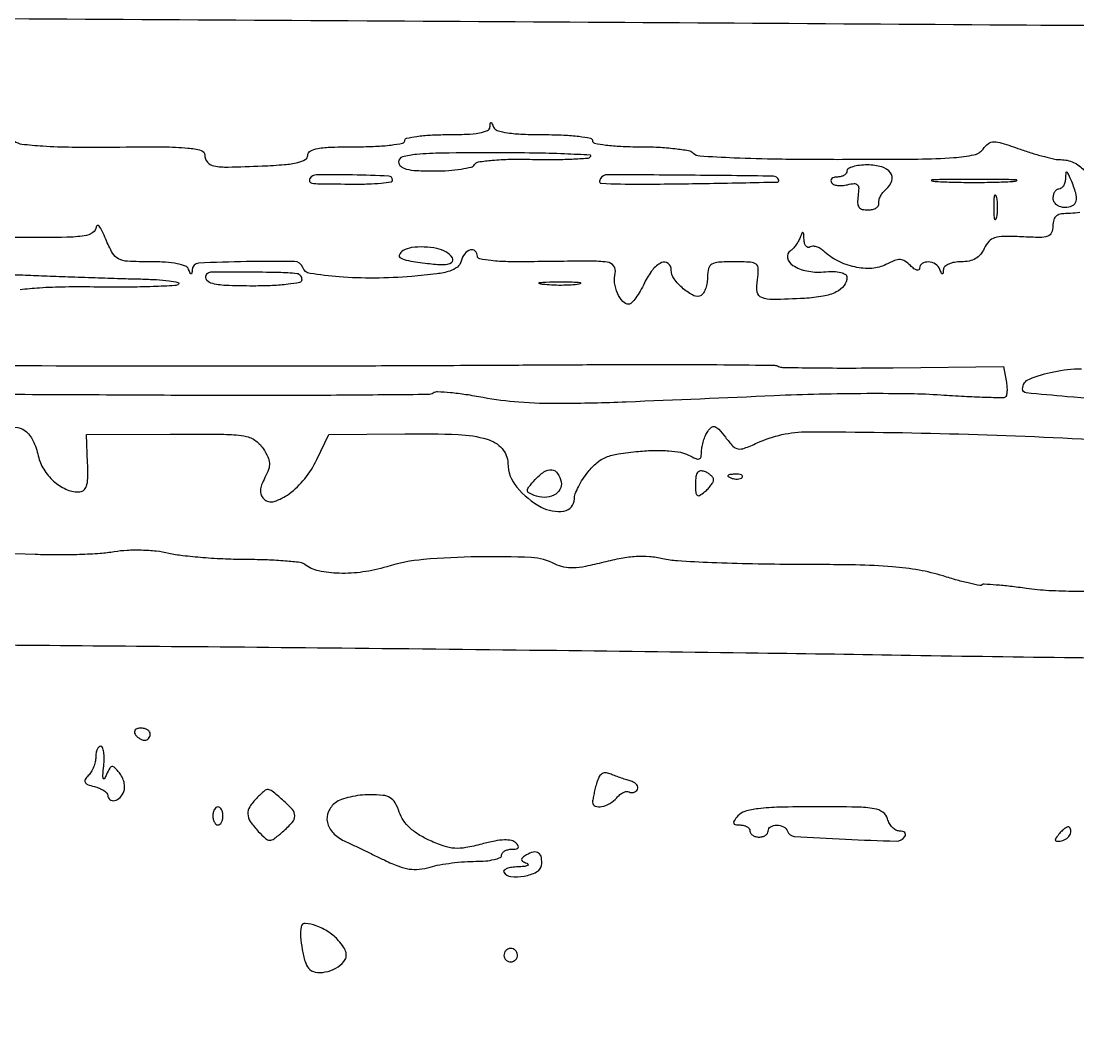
# Model space of a CAD drawing. Extents: x 0 to 5034, y 0 to 2560.
# Drawn here: x 2960.7 to 3135.1, y 191.2 to 359.7 of the extents above; entities that cross this region are included whole.
import ezdxf

# ---------------------------------------------------------------- set-up
doc = ezdxf.new("R2010")
doc.units = 0

msp = doc.modelspace()

# ---------------------------------------------------------------- linework, layer by layer
for points in [[(3281.43984, 268.629123, -0.000024), (3213.057955, 269.247686, -0.136967)], [(3202, 358.476746, 0.000434), (3126.647394, 359.060435, 0.00021), (3030.168402, 359.683627, 0.000062), (2931.066388, 360.269997, 0.004911)], [(2936.30805, 302.867883, 0.000026), (2973.397486, 302.843509, 0.000105), (3007.199695, 302.83015, 0.00095), (3022, 302.855539, 0.000318), (3025.517623, 302.870495, 0.000029), (3034.315462, 302.914007, 0.000037), (3044.808083, 302.967287, 0.000029), (3056.201573, 303.026658, -0.001448), (3067.261943, 303.052899, -0.002317), (3076.706597, 303.004177, -0.000443), (3085.027827, 302.915318, -0.123686), (3085.701573, 302.737756, 0.122494), (3086.357176, 302.563328, 0.001054), (3091.599982, 302.489128, 0.003614), (3097.64166, 302.460033, 0.002313), (3104.660068, 302.509425), (3122.820136, 302.72123), (3123.275959, 300.336748, -0.025682), (3123.405584, 299.400173, -0.036341), (3123.416965, 298.558807, -0.03982), (3123.325788, 297.905761, -0.221973), (3123.115891, 297.632604, -0.126579), (3122.62775, 297.519888, -0.001984), (3119.743418, 297.603146, -0.005122), (3116.377061, 297.748225, -0.003353), (3112.5, 297.981209, 0.012999), (3107.467849, 298.18629, 0.004671), (3100.296875, 298.224967, 0.00463), (3092.433115, 298.121086, 0.005474), (3085, 297.872606, -0.00099), (3060.565578, 296.83639, -0.008573), (3049.672582, 296.583023, -0.019426), (3042.842664, 296.806703, -0.029183), (3036.932687, 297.578967, 0.010122), (3034.100442, 298.059431, 0.014145), (3031.550567, 298.365624, 0.010455), (3029.440637, 298.514225, 0.151897), (3028.724618, 298.329805, -0.13696), (3027.855236, 298.078541, -0.000327), (3014.616595, 297.966445, -0.002077), (2999.667326, 297.911743, -0.001287), (2982.109487, 297.965612, 0.000421), (2962.579954, 298.05937, 0.00034), (2941.608312, 298.128155, 0.000343)], [(2959.518403, 339.984727, 0.145094), (2960.793527, 339.438764, 0.013352), (2964.257539, 339.127313, 0.013216), (2969.119493, 338.949591, 0.004897), (2975.969964, 338.947439, -0.003103), (2984.165293, 338.97427, -0.021156), (2988.203591, 338.791463, -0.043555), (2990.405396, 338.403076, -0.339495), (2991, 337.62829, 0.17753), (2991.426472, 336.465017, 0.171753), (2992.510036, 335.833318, 0.052699), (2994.840618, 335.641018, 0.005183), (3000.476977, 335.829004, 0.008763), (3004.181748, 336.056131, 0.037467), (3006.36857, 336.394816, 0.073895), (3007.596177, 336.879562, 0.267949), (3008, 337.579004, -0.276574), (3008.417343, 338.275778, -0.079087), (3009.657464, 338.705594, -0.036584), (3011.932413, 338.939955, -0.00738), (3016, 339, 0.010616), (3019.198174, 339.067911, 0.020476), (3021.75, 339.28125, 0.01702), (3023.659026, 339.586179, 0.358912), (3024, 340, -0.350432), (3024.323933, 340.405433, -0.020168), (3026, 340.714286, -0.022889), (3028.243014, 340.930567, -0.01259), (3031, 341, 0.010325), (3034.224334, 341.066587, 0.033383), (3036.352998, 341.297462, 0.052964), (3037.665813, 341.675832, 0.287902), (3038.078947, 342.25, -0.011437), (3038.135242, 342.903389, -0.382689), (3038.242982, 343, -0.295955), (3038.382013, 342.909806, -0.009076), (3038.662281, 342.25, 0.228498), (3039.289775, 341.679356, 0.03535), (3040.977645, 341.305402, 0.02707), (3043.492815, 341.070218, 0.009777), (3047.083333, 341, -0.010757), (3050.244726, 340.931976, -0.020659), (3052.770833, 340.718421, -0.017257), (3054.660328, 340.413184, -0.358279), (3055, 340, 0.357373), (3055.337815, 339.587726, 0.017596), (3057.2, 339.282051, 0.02092), (3059.690097, 339.068185, 0.010961), (3062.8, 339, -0.012374), (3065.863432, 338.924176, -0.016906), (3068.61425, 338.6945, -0.013736), (3070.852724, 338.368588, -0.15455), (3071.64, 337.96, 0.183438), (3072.69165, 337.487133, 0.004016), (3078.380843, 337.192837, 0.007607), (3085.707933, 336.984419, 0.003306), (3095.450509, 336.92, 0.001863), (3108.711161, 336.969406, 0.015861), (3114.656786, 337.202416, 0.033684), (3117.976755, 337.664286, 0.185549), (3119.468061, 338.625434, -0.072903), (3120.354075, 339.526599, -0.165006), (3121.250316, 339.824858, -0.076281), (3122.584367, 339.612209, -0.007889), (3125.607552, 338.589793, 0.010815), (3127.613086, 337.924589, 0.011708), (3129.593417, 337.365367, 0.011267), (3131.309275, 336.964924, 0.054191), (3132.306209, 336.866445, -0.110082), (3134.41107, 336.418982, -0.113459), (3136.10018, 335.122343, -0.110312)], [(3135.43357, 328.122777, -0.039618), (3133.886501, 328, 0.033066), (3132.439489, 327.9042, 0.123335), (3131.597916, 327.570359, 0.165176), (3131.150131, 326.943558, 0.073363), (3131, 325.925861, -0.098717), (3130.778953, 324.817168, -0.213739), (3130.159809, 324.233324, -0.087614), (3128.861085, 324.02355, -0.009596), (3125.828995, 324.126178, 0.013181), (3122.907679, 324.204093, 0.076058), (3121.384405, 323.971502, 0.134715), (3120.4262, 323.355751, 0.078188), (3119.67618, 322.200317, -0.069007), (3119.061798, 321.214887, -0.088716), (3118.24555, 320.52941, -0.081493), (3117.185873, 320.131825, -0.049118), (3115.847186, 320, 0.041702), (3114.750035, 319.908333, 0.059321), (3113.812067, 319.63331, 0.075933), (3113.1605, 319.229069, 0.202932), (3112.921053, 318.75, -0.011437), (3112.864758, 318.096611, -0.382689), (3112.757018, 318, -0.295955), (3112.617987, 318.090194, -0.009076), (3112.337719, 318.75, 0.160984), (3111.612688, 319.605986, 0.124477), (3110.438083, 319.970788, 0.158292), (3109.419109, 319.699142, 0.254354), (3109, 318.928571, -0.246087), (3108.861713, 318.664614, -0.225568), (3108.55703, 318.614845, -0.092318), (3108.072148, 318.858657, -0.033857), (3107.492016, 319.365126, 0.051187), (3106.584769, 320.103465, 0.134811), (3105.794081, 320.359206, 0.106071), (3104.865008, 320.203035, 0.025178), (3103.428623, 319.547347, -0.107108), (3101.119829, 318.920342, -0.066126), (3098.304159, 319.146886, -0.062881), (3095.487303, 320.136796, -0.073704), (3093.16938, 321.759191, 0.053654), (3092.592155, 322.198564, 0.06144), (3091.959562, 322.481584, 0.070986), (3091.369495, 322.574525, 0.142979), (3090.91938, 322.450174, -0.190705), (3090.564696, 322.386845, -0.175023), (3090.246877, 322.580276, -0.107222), (3090.017627, 323.038491, -0.05171), (3089.921053, 323.690983, 0.008331), (3089.864423, 324.62937, 0.268712), (3089.739649, 324.810987, 0.423388), (3089.578068, 324.750685, 0.012217), (3089.271109, 324, -0.038766), (3088.976555, 323.376308, -0.02946), (3088.563589, 322.742701, -0.030151), (3088.102463, 322.191666, -0.059311), (3087.664358, 321.826215, 0.312337), (3087.188636, 320.664201, 0.198375), (3088.058092, 319.416375, 0.094057), (3090.357734, 318.489835, 0.068704), (3093.113447, 318.329123, -0.021273), (3094.795081, 318.390363, -0.0547), (3096.001757, 318.250454, -0.092574), (3096.739912, 317.930206, -0.249182), (3097, 317.440727, -0.166419), (3096.531522, 316.072186, -0.113114), (3095.246341, 315.020322, -0.072515), (3093.081119, 314.312756, -0.029692), (3090, 313.967144, -0.006698), (3084.740444, 313.762218, -0.099568), (3082.934414, 314.077692, -0.272747), (3082.201926, 315.00828, -0.070122), (3082.213308, 317, 0.029409), (3082.375046, 318.855919, 0.239834), (3082.02134, 319.602103, 0.154607), (3081.09934, 319.939272, 0.01095), (3078.326807, 320, 0.013845), (3075.790051, 319.929746, 0.115071), (3074.693142, 319.608962, 0.206399), (3074.165568, 318.915073, 0.060822), (3074, 317.559017, -0.03992), (3073.92143, 316.576488, -0.042764), (3073.68774, 315.642085, -0.046906), (3073.345413, 314.884264, -0.12545), (3072.936987, 314.461056, -0.259008), (3071.732149, 314.404752, -0.06108), (3069.986909, 315.553649, -0.059284), (3068.482058, 317.174941, -0.158748), (3068, 318.654988, 0.228497), (3067.477544, 319.738545, 0.288833), (3066.395132, 319.857955, 0.114455), (3064.884237, 318.635138, 0.054907), (3063.567024, 316.5, -0.019665), (3062.86501, 315.159388, -0.027653), (3062.128671, 314.028125, -0.026774), (3061.448214, 313.196636, -0.210902), (3061.002773, 313, -0.215678), (3060.001689, 313.45289, -0.077091), (3059.139576, 314.80616, -0.069593), (3058.650986, 316.541919, -0.098113), (3058.747393, 318.142033, 0.229603), (3058.516955, 319.305053, 0.200481), (3057.436871, 319.935129, 0.035079), (3054.548483, 320.115158, 0.001636), (3044.75, 320.005865, -0.008643), (3041.010804, 320.016554, -0.021551), (3038.283544, 320.189254, -0.021855), (3036.380932, 320.476878, -0.358542), (3036, 320.939812, 0.206248), (3035.642683, 321.769197, 0.269679), (3034.854629, 321.954038, 0.153462), (3033.908947, 321.305697, 0.102731), (3033.321582, 320.121728, -0.157812), (3032.691298, 319.135839, -0.097402), (3031.469256, 318.476552, -0.045673), (3029.282535, 318.01214, -0.008357), (3025.165201, 317.593733, -0.01903), (3019.011553, 317.307351, -0.022601), (3013.199178, 317.521019, -0.016813), (3008.372702, 318.081271, -0.275907), (3007.166667, 319.071804, 0.312505), (3005.805029, 320.044385, 0.008024), (2997.878866, 320.031806, 0.007742), (2989.955191, 319.769281, 0.38187), (2988.921053, 318.75, -0.011437), (2988.864758, 318.096611, -0.382689), (2988.757018, 318, -0.295955), (2988.617987, 318.090194, -0.009076), (2988.337719, 318.75, 0.208306), (2987.788946, 319.289126, 0.042613), (2986.451853, 319.674506, 0.033421), (2984.535718, 319.922339, 0.015454), (2982.023621, 320, -0.010766), (2978.268755, 320.080862, -0.10738), (2976.756528, 320.4783, -0.15044), (2975.7721, 321.432078, -0.027353), (2974.658482, 323.75, 0.015991), (2974.054508, 325.083926, 0.054984), (2973.544826, 325.884375, 0.294351), (2973.240118, 325.985828, 0.334232), (2973.051528, 325.75, -0.24968), (2972.516986, 324.813779, -0.103441), (2971.108296, 324.289164, -0.033919), (2968.210126, 324.049407, -0.003681), (2961.5, 324, -0.00681), (2956.755364, 324.064625, -0.014876)], [(2957.703125, 317.914608, -0.002469), (2960.943518, 317.821887, -0.001868), (2964.5, 317.689237, 0.001138), (2968.450866, 317.536107, 0.000805), (2972.888021, 317.381399, 0.000813), (2977.128575, 317.247282, 0.001718), (2980.416667, 317.159943, -0.009367), (2983.023701, 317.050767, -0.018045), (2985.103645, 316.849066, -0.017774), (2986.578083, 316.598545, -0.596832), (2986.659573, 316.32624, -0.185798), (2986.060071, 316.059961, -0.003294), (2982.471226, 315.901959, -0.007776), (2978.240046, 315.809462, -0.005048), (2973.347504, 315.828011, 0.006546), (2967.958407, 315.832303, 0.013255), (2963.719878, 315.667752, 0.011391), (2960.49883, 315.383269, 0.146498)], [(3142.299573, 297.077887, -0.008062), (3133.363075, 297.718877, -0.003553), (3126.569521, 298.36508, -0.384661), (3126, 298.995832, -0.305865), (3127.110952, 300.642011, -0.045662), (3131.140998, 301.854374, -0.046738), (3135.705099, 302.347144, -0.110737)], [(2779.020645, 257.489684, -0.000998), (2822.5, 257.279414, 0.000401), (2848.502266, 257.122588, 0.000606), (2871.140625, 257.031613, 0.000226), (2890.629246, 256.985699, 0.014742), (2894, 257.078683, -0.006174), (2896.048589, 257.170341, -0.003631), (2898.5, 257.231892, -0.003631), (2900.951447, 257.25783, -0.006188), (2903, 257.239276, 0.003073), (2906.399838, 257.187299, 0.000039), (2927.915625, 256.992294, 0.000114), (2952.813971, 256.774271, 0.000075), (2981.5, 256.533941, -0.000519), (3013.635596, 256.236144, -0.000389), (3049.0375, 255.843768, -0.000393), (3082.373459, 255.422164, -0.000899), (3107.5, 255.039431, 0.001389), (3134.596077, 254.653211, 0.000418), (3175.803125, 254.214768, 0.000419)], [(2959.667852, 292.69203, -0.154441), (2961.338539, 292.098206, -0.121096), (2962.64251, 290.491646, -0.056205), (2963.514904, 287.932144, 0.085293), (2964.409506, 285.733168, 0.071008), (2966.03417, 283.797744, 0.0738), (2968.062721, 282.458947, 0.10944), (2970.134411, 282, 0.151661), (2970.961313, 282.256723, 0.165899), (2971.461752, 282.928954, 0.07328), (2971.681333, 284.248994, 0.013153), (2971.661905, 286.75), (2971.5, 291.5), (2985.273116, 291.539194, -0.002735), (2994.160402, 291.515874, -0.036322), (2997.422641, 291.252018, -0.106922), (2999.235859, 290.556333, -0.103206), (3000.62649, 289.166608, -0.032343), (3001.404317, 287.793419, -0.097562), (3001.675699, 286.757455, -0.101694), (3001.528583, 285.720972, -0.036944), (3000.92358, 284.357208, 0.030707), (3000.382263, 283.176898, 0.07845), (3000.184824, 282.2597, 0.108812), (3000.306079, 281.514592, 0.10218), (3000.730018, 280.869982, 0.276933), (3002.442291, 280.44174, 0.085492), (3004.917307, 281.685974, 0.065061), (3007.497721, 284.169805, 0.056408), (3009.5, 287.350529), (3011.5, 291.5), (3024, 291.603016, -0.011414), (3032.825072, 291.474293, -0.060423), (3037.590774, 290.714441, -0.139346), (3040.063799, 289.178687, -0.182804), (3041.033269, 286.726947, 0.172488), (3042.503372, 282.780066, 0.09521), (3046.544938, 279.493166, 0.160985), (3050.275963, 278.838469, 0.371357), (3052.004967, 280.833333, -0.089191), (3052.156789, 281.663456, -0.02708), (3052.672198, 282.839811, -0.026171), (3053.404272, 284.12011, -0.02579), (3054.269415, 285.323469, -0.048434), (3055.723356, 286.817843, -0.079532), (3057.230297, 287.728517, -0.058033), (3059.266917, 288.289807, -0.015641), (3062.598748, 288.697332, -0.01687), (3065.258915, 288.848306, -0.024186), (3067.619368, 288.788318, -0.027401), (3069.55204, 288.538476, -0.077165), (3070.8343, 288.08868, 0.018956), (3072.041224, 287.500466, 0.175558), (3072.611446, 287.461627, 0.281028), (3072.921597, 287.799052, 0.046736), (3073.015313, 288.714816, -0.04461), (3073.093045, 289.507587, -0.027666), (3073.317541, 290.416227, -0.027648), (3073.641417, 291.295789, -0.044084), (3074.022671, 292, -0.074166), (3074.628263, 292.673464, -0.258854), (3075.182755, 292.776522, -0.131324), (3075.838556, 292.343122, -0.016679), (3076.929406, 291.027615, 0.02567), (3078.182536, 289.570519, 0.159312), (3079.039738, 289.109748, 0.136121), (3080.073136, 289.206476, 0.016959), (3082.172047, 290.088501, -0.108364), (3090.566966, 291.929233, -0.00714), (3115.496133, 291.572346, -0.007115), (3140.411812, 290.50467, -0.109014)], [(3139.712328, 265.667524, -0.01158), (3134.746212, 265.566884, -0.012724), (3130.31473, 265.692517, -0.021778), (3126.633586, 266.051967, 0.006006), (3123.948019, 266.399993, 0.009301), (3121.621059, 266.629375, 0.004209), (3119.654698, 266.76969, 0.215291), (3119.303737, 266.63707, -0.252297), (3118.961766, 266.534605, -0.005774), (3117.247818, 266.908365, -0.011505), (3115.208344, 267.427529, -0.007365), (3112.86377, 268.119531, 0.031636), (3108.911087, 269.08046, 0.024183), (3104.495873, 269.643668, 0.015343), (3098.440342, 269.933562, 0.00396), (3088.660906, 270.023857, -0.004573), (3081.419459, 270.099604, -0.005668), (3074.681604, 270.30815, -0.004692), (3069.035624, 270.600088, -0.041736), (3066.574341, 270.958163, 0.037045), (3064.431414, 271.290451, 0.034712), (3062.215253, 271.313466, 0.030213), (3059.752595, 271.01797, 0.017744), (3056.852945, 270.383814, -0.012587), (3053.83997, 269.692247, -0.040471), (3051.798495, 269.447018, -0.06041), (3050.242157, 269.574958, -0.072301), (3048.860366, 270.07473, 0.112372), (3044.89404, 271.162164, 0.01472), (3036.092759, 271.288449, 0.017854), (3027.108611, 270.831707, 0.052645), (3021.045255, 269.654955, -0.039157), (3017.11042, 268.780781, -0.04214), (3013.183825, 268.560232, -0.046259), (3009.78127, 268.972487, -0.112064), (3007.5, 270.035955, 0.136739), (3006.747664, 270.343121, 0.008255), (3004.296875, 270.587345, 0.011857), (3001.328964, 270.762956, 0.008455), (2998, 270.824483, -0.010362), (2994.419802, 270.904312, -0.009131), (2990.691427, 271.133066, -0.009212), (2987.336851, 271.462747, -0.027227), (2985.055922, 271.856227, 0.029885), (2982.988021, 272.201656, 0.019659), (2980.579853, 272.361915, 0.019632), (2978.160068, 272.332578, 0.029238), (2976.055922, 272.100518, -0.025092), (2973.73103, 271.824596, -0.008594), (2970.341427, 271.652366, -0.008517), (2966.588386, 271.59026, -0.009741), (2963, 271.661928, 0.002131), (2936.200956, 272.605356, 0.004258)]]:
    msp.add_lwpolyline(points, format="xyb")
for points in [[(3023, 336.5, 0.220808), (3023.335277, 335.777809, 0.114041), (3024.240164, 335.313121, 0.0511), (3025.939061, 335.064688, 0.010773), (3028.940983, 335, 0.016589), (3031.264279, 335.077105, 0.023188), (3033.328898, 335.310817, 0.020778), (3034.967768, 335.644119, 0.19622), (3035.535909, 336.058102, -0.219362), (3036.202555, 336.499971, -0.015954), (3038.44731, 336.774168, -0.018406), (3041.410752, 336.930887, -0.009501), (3045.123335, 336.919844, 0.00681), (3048.592963, 336.890846, 0.010219), (3051.620096, 336.968654, 0.005502), (3054.148685, 337.113289, 0.181261), (3054.695076, 337.361743, 0.649939), (3054.595976, 337.619331, 0.002447), (3050.396887, 337.812512, 0.006564), (3045.322641, 337.954377, 0.003705), (3039.166667, 338, 0.002813), (3030.237551, 337.949757, 0.020319), (3025.944444, 337.726804, 0.04251), (3023.621165, 337.310067, 0.339271)], [(3097, 335, -0.153634), (3096.879982, 334.618621, -0.097988), (3096.542039, 334.29375, -0.080552), (3096.037096, 334.074545, -0.062283), (3095.440983, 334, 0.05878), (3094.884171, 333.934315, 0.126121), (3094.504431, 333.733827, 0.191145), (3094.358858, 333.437314, 0.159385), (3094.441979, 333.09388, 0.159197), (3094.80676, 332.785707, 0.062631), (3095.450089, 332.614132, 0.053603), (3096.248117, 332.591438, 0.044305), (3097.087443, 332.733118, -0.039574), (3098.184173, 332.92892, -0.230557), (3098.718827, 332.730338, -0.198857), (3098.93979, 332.159592, -0.029338), (3098.836447, 330.900184, 0.039956), (3098.765025, 329.724293, 0.150637), (3098.993308, 329.031321, 0.18144), (3099.540057, 328.661615, 0.063295), (3100.5, 328.556401, 0.054427), (3101.249338, 328.651319, 0.084106), (3101.848454, 328.906433, 0.11477), (3102.207074, 329.274885, 0.186499), (3102.281971, 329.699543, -0.115326), (3102.300034, 330.20887, -0.054193), (3102.54176, 330.825917, -0.0496), (3102.949888, 331.447807, -0.049587), (3103.47253, 331.977202, 0.141212), (3104.416521, 333.364451, 0.247445), (3104.189824, 334.699401, 0.162559), (3102.745824, 335.677024, 0.068316), (3100.393011, 336, 0.027893), (3099.092951, 335.927418, 0.043794), (3097.996697, 335.70625, 0.054371), (3097.227597, 335.385383, 0.27324)], [(3008.344738, 333.75, 0.243578), (3008.30826, 333.264511, 0.266162), (3008.682283, 332.981545, 0.028863), (3009.99526, 332.889874, 0.000862), (3015.5, 332.833333, 0.010313), (3017.992205, 332.863436, 0.017076), (3020.090768, 333.003937, 0.011134), (3021.756836, 333.210355, 0.372009), (3022.000486, 333.492126, 0.402119), (3021.364302, 334.156159, 0.005817), (3015.392897, 334.338435, 0.006558), (3009.451088, 334.372699, 0.258167)], [(3056.345332, 333.75, 0.055764), (3056.208321, 333.460481, 0.113662), (3056.182291, 333.211673, 0.176472), (3056.267718, 333.044105, 0.176145), (3056.440983, 332.970588, 0.014348), (3062.801191, 332.818733, 0.003289), (3073.549841, 332.941271, 0.000399), (3085.531716, 333.166266, 0.526093), (3085.75, 333.497545, 0.301558), (3084.803814, 334.143524, 0.001169), (3071.116917, 334.293037, 0.001259), (3057.472319, 334.37583, 0.260922)], [(3111.75, 333.259603, 0.008933), (3114.595295, 333.148924, 0.005253), (3118, 333.11315, 0.005253), (3121.404705, 333.148924, 0.008933), (3124.25, 333.259603, 0.05623), (3125.005917, 333.388651, 0.84375), (3124.992188, 333.510348, 0.011824), (3122.481976, 333.593461, 0.002363), (3118, 333.614641, 0.002363), (3113.518024, 333.593461, 0.011824), (3111.007812, 333.510348, 0.84375), (3110.994083, 333.388651, 0.05623)], [(3133.070285, 333.75, -0.054897), (3132.969234, 333.080593, -0.072474), (3132.726896, 332.514063, -0.090029), (3132.387084, 332.13318, -0.16722), (3132, 332, 0.148195), (3131.618646, 331.884432, 0.098894), (3131.29375, 331.559375, 0.082425), (3131.074694, 331.073457, 0.064853), (3131, 330.5, 0.130775), (3131.153209, 329.924246, 0.10214), (3131.583333, 329.4375, 0.08892), (3132.230589, 329.111864, 0.072314), (3133, 329, 0.112136), (3134.223708, 329.277938, 0.23031), (3134.820553, 330.029133, 0.127565), (3134.773733, 331.362813, 0.02926), (3134, 333.5, 0.005675), (3133.489401, 334.652006, 0.223503), (3133.282091, 334.827495, 0.467319), (3133.131074, 334.721577, 0.011173)], [(3121.232003, 329, 0.011065), (3121.259713, 327.748017, 0.052887), (3121.366341, 327.042188, 0.542911), (3121.521012, 326.99086, 0.161593), (3121.689326, 327.25, 0.039571), (3121.831531, 328.047266, 0.024357), (3121.877971, 329, 0.024357), (3121.831531, 329.952734, 0.039571), (3121.689326, 330.75, 0.161593), (3121.521012, 331.00914, 0.542911), (3121.366341, 330.957812, 0.052887), (3121.259713, 330.251983, 0.011065)], [(3023.739681, 321.839114, 0.139174), (3023.125598, 321.167459, 0.408498), (3023.299475, 320.627518, 0.080543), (3024.605711, 320.190444, 0.008803), (3027.75, 319.732743, 0.026295), (3030.38578, 319.536368, 0.145158), (3031.743924, 319.907154, 0.44095), (3031.880909, 320.63764, 0.093266), (3030.800498, 321.623299, 0.090299), (3029.308925, 322.207779, 0.040722), (3027.213099, 322.443403, 0.040602), (3025.139142, 322.338362, 0.105845)], [(3006.25, 318.083065, -0.125668), (3006.536284, 317.975199, -0.088928), (3006.779687, 317.73065, -0.079584), (3006.943684, 317.388383, -0.072123), (3007, 317, -0.358912), (3006.659026, 316.586179, -0.01702), (3004.75, 316.28125, -0.020476), (3002.198174, 316.067911, -0.010616), (2999, 316, -0.010447), (2994.450744, 316.095065, -0.056637), (2992.015628, 316.475413, -0.23237), (2991.232923, 317.168476, -0.302292), (2991.41617, 318.083333, -0.197869), (2991.985102, 318.320731, -0.001157), (2997.825396, 318.334144, -0.004832), (3003.181066, 318.282288, -0.022743)], [(3052.767909, 316.285474, -0.024559), (3051.487453, 316.154945, -0.012695), (3049.878422, 316.111345, -0.01259), (3048.218327, 316.150328, -0.018638), (3046.767909, 316.275269, -0.069146), (3046.205163, 316.425738, -0.756877), (3046.222448, 316.564056, -0.031761), (3047.352754, 316.662864, -0.005499), (3049.5, 316.690131, -0.005888), (3051.655786, 316.668409, -0.025342), (3052.934948, 316.575472, -0.556092), (3053.000181, 316.434198, -0.212532)], [(3049.823907, 283.66411, -0.179317), (3049.617506, 282.411455, -0.147394), (3048.628857, 281.471885, -0.116784), (3047.071569, 281.099436, -0.092424), (3045.363881, 281.41386, -0.044698), (3044.49461, 281.839942, -0.280229), (3044.276107, 282.260392, -0.155034), (3044.501564, 282.833517, -0.01329), (3045.540887, 284.04518, -0.060423), (3046.992379, 285.304265, -0.172319), (3048.268535, 285.633587, -0.224826), (3049.241962, 285.061882, -0.101825)], [(3072, 283.34617, 0.015828), (3072.044792, 281.931516, 0.196494), (3072.274614, 281.457382, 0.330631), (3072.685209, 281.419182, 0.036732), (3073.5, 282, 0.02787), (3074.074122, 282.53319, 0.031713), (3074.559375, 283.105557, 0.033421), (3074.902023, 283.63663, 0.127224), (3075, 284.015456, 0.154241), (3074.893639, 284.352041, 0.056875), (3074.559375, 284.728752, 0.04955), (3074.073954, 285.084455, 0.041764), (3073.5, 285.361626, 0.104971), (3072.806898, 285.471511, 0.223368), (3072.339191, 285.221161, 0.130387), (3072.073446, 284.556784, 0.030306)], [(3077.8125, 284.316886, 0.051402), (3078.359369, 284.160852, 0.05415), (3078.916927, 284.123424, 0.060344), (3079.402231, 284.202593, 0.126455), (3079.729167, 284.395833, 0.296942), (3079.77538, 284.614691, 0.208169), (3079.592839, 284.799335, 0.077125), (3079.112848, 284.910055, 0.028489), (3078.416667, 284.921053, 0.018894), (3077.670344, 284.862007, 0.168741), (3077.37858, 284.720685, 0.470617), (3077.395823, 284.538436, 0.054073)], [(2979.5, 242, 0.06081), (2979.806203, 241.617485, 0.051032), (2980.2129, 241.29375, 0.053229), (2980.653442, 241.073302, 0.089642), (2981.059017, 241, 0.105429), (2981.418051, 241.076556, 0.099231), (2981.723586, 241.29375, 0.096318), (2981.928382, 241.618268, 0.092995), (2982, 242, 0.153634), (2981.879982, 242.381379, 0.097988), (2981.542039, 242.70625, 0.080552), (2981.037096, 242.925455, 0.062283), (2980.440983, 243, 0.066118), (2979.889346, 242.926733, 0.138808), (2979.521475, 242.70625, 0.191142), (2979.392057, 242.379648, 0.139169)], [(2973, 238.2, -0.057679), (2972.909782, 237.420535, -0.038924), (2972.637879, 236.566629, -0.039084), (2972.239386, 235.770758, -0.06084), (2971.767247, 235.167247, 0.056316), (2971.250228, 234.51851, 0.272343), (2971.237292, 234.066084, 0.179314), (2971.658742, 233.701827, 0.02553), (2972.767247, 233.350615, -0.034814), (2973.622002, 233.062249, -0.046636), (2974.344129, 232.678762, -0.055005), (2974.846092, 232.26339, -0.194814), (2975, 231.883369, 0.232819), (2975.336039, 231.200813, 0.226133), (2976.088714, 231.039571, 0.136642), (2977.012937, 231.550918, 0.107267), (2977.64326, 232.512735, 0.094136), (2977.768872, 233.208203, 0.056001), (2977.667015, 234.046467, 0.053344), (2977.368712, 234.891397, 0.061765), (2976.90897, 235.609685, 0.021204), (2976.112922, 236.490081, 0.233248), (2975.676227, 236.642088, 0.241103), (2975.299172, 236.386058, 0.022563), (2974.789522, 235.34695, -0.035937), (2974.436607, 234.67354, -0.635203), (2974.251906, 234.694982, -0.09979), (2974.18463, 235.232557, -0.007026), (2974.319235, 236.75, 0.023808), (2974.387719, 237.995777, 0.039441), (2974.312516, 239.045312, 0.048346), (2974.124703, 239.790197, 0.3168), (2973.826807, 240, 0.20447), (2973.510793, 239.865131, 0.083555), (2973.242875, 239.47125, 0.063779), (2973.060732, 238.889051, 0.043984)], [(3055.645076, 233.806558, 0.006857), (3055.407571, 232.86849, 0.007637), (3055.204767, 231.957239, 0.007127), (3055.055004, 231.176246, 0.039271), (3055.013655, 230.75, 0.322179), (3055.440507, 230.132918, 0.132263), (3056.512169, 230.047769, 0.085433), (3057.885812, 230.555678, 0.088595), (3058.990862, 231.48899, -0.046747), (3059.524098, 232.021424, -0.061191), (3060.10378, 232.392156, -0.075207), (3060.640107, 232.556083, -0.176827), (3061.044209, 232.472678, 0.109612), (3061.398898, 232.349114, 0.09985), (3061.785504, 232.380954, 0.095142), (3062.144568, 232.563764, 0.089383), (3062.419654, 232.869998, 0.185704), (3062.491903, 233.253207, 0.130439), (3062.302878, 233.654419, 0.092302), (3061.863298, 234.015016, 0.055756), (3061.238753, 234.272856, -0.008621), (3060.455677, 234.512839, -0.005195), (3059.535301, 234.822964, -0.005202), (3058.626724, 235.150302, -0.009068), (3057.881422, 235.443104, 0.091378), (3057.107061, 235.608335, 0.166443), (3056.496494, 235.418202, 0.12656), (3056.019643, 234.837209, 0.043476)], [(2999.571429, 231.428571, 0.051824), (2998.421065, 230.011368, 0.157851), (2998.100126, 228.829553, 0.139312), (2998.517597, 227.589723, 0.037115), (2999.834456, 225.947316, 0.020393), (3001.034263, 224.760411, 0.181064), (3001.712833, 224.488622, 0.168689), (3002.428102, 224.718935, 0.017178), (3003.834456, 225.856425, 0.030003), (3005.44859, 227.435557, 0.185587), (3005.859974, 228.498173, 0.186473), (3005.452707, 229.559724, 0.030335), (3003.84699, 231.132705, 0.007875), (3002.105854, 232.595376, 0.154681), (3001.462737, 232.849281, 0.201392), (3000.862187, 232.644665, 0.014889)], [(3012.582389, 230.683903, 0.133669), (3011.402179, 229.205376, 0.158937), (3011.237673, 227.435172, 0.136916), (3012.168373, 225.709914, 0.090726), (3014.007075, 224.388936, -0.000916), (3015.25318, 223.796404, -0.000337), (3017.009209, 222.955996, -0.000334), (3018.925571, 222.03569, -0.000402), (3020.726402, 221.1676, 0.02162), (3023.008561, 220.184497, 0.054346), (3024.758796, 219.728376, 0.064418), (3026.381309, 219.699665, 0.042109), (3028.2198, 220.063038, -0.025977), (3029.774756, 220.422788, -0.01288), (3031.777493, 220.724767, -0.012746), (3033.875092, 220.931855, -0.018231), (3035.743398, 221, 0.022157), (3037.374784, 221.07233, 0.035547), (3038.749623, 221.29375, 0.040119), (3039.74041, 221.612154, 0.303774), (3040, 222, -0.166233), (3040.130435, 222.381483, -0.095328), (3040.499375, 222.70625, -0.076249), (3041.04976, 222.925775, -0.05689), (3041.7, 223, 0.035108), (3042.433001, 223.051532, 0.219427), (3042.741022, 223.25, 0.291374), (3042.74082, 223.565933, 0.054481), (3042.360824, 224.039176, 0.146966), (3041.6233, 224.435937, 0.058795), (3040.468965, 224.533428, 0.040728), (3038.876135, 224.350072, 0.016332), (3036.738122, 223.852445, -0.020251), (3034.085741, 223.256968, -0.062238), (3032.251671, 223.154095, -0.065169), (3030.4952, 223.507297, -0.023764), (3028.130551, 224.44113, -0.03304), (3026.302811, 225.415292, -0.048741), (3024.859976, 226.519327, -0.05532), (3023.797288, 227.756402, -0.066035), (3023.105272, 229.127861, 0.043767), (3022.407468, 230.678319, 0.132479), (3021.605407, 231.499192, 0.109076), (3020.401795, 231.893083, 0.02475), (3018.243149, 232, 0.030055), (3016.632933, 231.903121, 0.027069), (3014.987684, 231.613396, 0.028068), (3013.540652, 231.190147, 0.072802)], [(2992.333333, 228.5, 0.053595), (2992.395023, 227.926139, 0.073362), (2992.578125, 227.440625, 0.093122), (2992.848674, 227.114688, 0.17482), (2993.166667, 227, 0.17482), (2993.484659, 227.114688, 0.093122), (2993.755208, 227.440625, 0.073362), (2993.93831, 227.926139, 0.053595), (2994, 228.5, 0.053595), (2993.93831, 229.073861, 0.073362), (2993.755208, 229.559375, 0.093122), (2993.484659, 229.885312, 0.17482), (2993.166667, 230, 0.17482), (2992.848674, 229.885312, 0.093122), (2992.578125, 229.559375, 0.073362), (2992.395023, 229.073861, 0.053595)], [(3079, 228.5, 0.020633), (3078.381629, 227.689039, 0.217533), (3078.308142, 227.28931, 0.304492), (3078.565314, 227.057736, 0.035496), (3079.377555, 227, -0.059737), (3079.99802, 226.925605, -0.078585), (3080.523407, 226.70625, -0.096868), (3080.875257, 226.381418, -0.159372), (3081, 226, 0.148195), (3081.115568, 225.618646, 0.098894), (3081.440625, 225.29375, 0.082425), (3081.926543, 225.074694, 0.064853), (3082.5, 225, 0.064853), (3083.073457, 225.074694, 0.082425), (3083.559375, 225.29375, 0.098894), (3083.884432, 225.618646, 0.148195), (3084, 226, -0.266366), (3084.401651, 226.700453, -0.13309), (3085.420472, 226.976818, -0.115477), (3086.545671, 226.713748, -0.199898), (3087.166667, 226.000828, 0.304758), (3088.317555, 225.112834, 0.005105), (3096.750746, 224.645806, 0.005405), (3105.16174, 224.357169, 0.266213), (3106.576989, 225.124572, 0.150192), (3106.663692, 225.456609, 0.191606), (3106.535401, 225.742843, 0.131668), (3106.188788, 225.936263, 0.061868), (3105.675648, 226, -0.124701), (3105.085158, 226.149596, -0.074608), (3104.503329, 226.5875, -0.066933), (3104.017921, 227.235379, -0.063475), (3103.710251, 228, 0.175202), (3102.953943, 229.099203, 0.114502), (3101.517722, 229.695014, 0.037745), (3098.683771, 229.950113, 0.00358), (3091.716064, 230, 0.005574), (3085.850285, 229.934602, 0.023785), (3082.357105, 229.690179, 0.039525), (3080.156341, 229.252244, 0.15181)], [(3132.086693, 225.604459, 0.015839), (3131.501728, 224.85237, 0.180681), (3131.402483, 224.496362, 0.378117), (3131.587372, 224.319873, 0.046255), (3132.194193, 224.352238, 0.094672), (3133.097475, 224.666194, 0.113209), (3133.755961, 225.278101, 0.148136), (3133.978316, 225.990705, 0.201077), (3133.725834, 226.607499, 0.271866), (3133.471277, 226.67372, 0.068292), (3133.062493, 226.4947, 0.050816), (3132.577833, 226.125732, 0.03147)], [(3044.089102, 222.055068, 0.026438), (3043.432562, 221.599672, 0.241199), (3043.289475, 221.294259, 0.264347), (3043.45882, 221.019341, 0.030841), (3044.136847, 220.699998, -0.198253), (3044.352573, 220.490842, -0.415303), (3044.274425, 220.293947, -0.076423), (3043.69296, 220.143517, -0.01813), (3042.690983, 220.078947, 0.027099), (3041.647283, 219.992875, 0.055065), (3040.849851, 219.792238, 0.099306), (3040.408517, 219.518933, 0.357099), (3040.367878, 219.213778, 0.233361), (3041.546574, 218.476919, 0.069611), (3043.72753, 218.561603, 0.070222), (3045.783651, 219.23847, 0.246527), (3046.577892, 220.329755, 0.075681), (3046.571035, 221.612685, 0.204847), (3046.09707, 222.367794, 0.212344), (3045.239175, 222.530737, 0.080876)], [(3006.889309, 210.192582, 0.057692), (3006.818414, 208.553519, 0.026998), (3007.085749, 206.443275, 0.02556), (3007.553172, 204.456866, 0.101411), (3008.133843, 203.353235, 0.181288), (3009.239364, 202.71195, 0.088771), (3010.891456, 202.72867, 0.079036), (3012.626186, 203.351971, 0.094123), (3013.96492, 204.457731, 0.113908), (3014.316393, 205.156762, 0.122308), (3014.313067, 205.919957, 0.084863), (3013.92056, 206.805813, 0.032022), (3013.09721, 207.887916, 0.070028), (3011.46822, 209.306648, 0.05536), (3009.378693, 210.357783, 0.070123), (3007.593299, 210.74853, 0.390096)], [(3040.552786, 206.08541, 0.099038), (3040.401684, 205.679226, 0.097945), (3040.417584, 205.244476, 0.097945), (3040.597789, 204.848514, 0.099038), (3040.91459, 204.552786, 0.099038), (3041.320774, 204.401684, 0.097945), (3041.755524, 204.417584, 0.097945), (3042.151486, 204.597789, 0.099038), (3042.447214, 204.91459, 0.099038), (3042.598316, 205.320774, 0.097945), (3042.582416, 205.755524, 0.097945), (3042.402211, 206.151486, 0.099038), (3042.08541, 206.447214, 0.099038), (3041.679226, 206.598316, 0.097945), (3041.244476, 206.582416, 0.097945), (3040.848514, 206.402211, 0.099038)]]:
    msp.add_lwpolyline(points, format="xyb", close=True)

doc.saveas('drawing.dxf')
